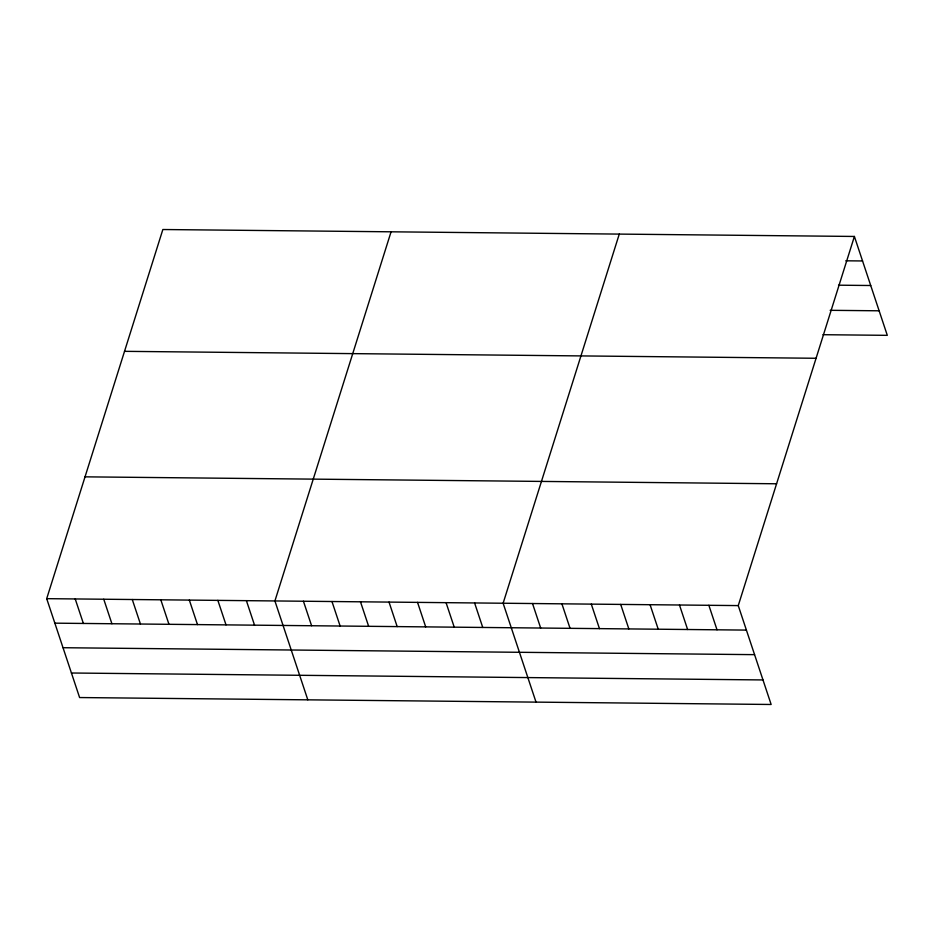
<?xml version="1.0" encoding="UTF-8"?>
<svg xmlns="http://www.w3.org/2000/svg" width="934" height="934" viewBox="0 0 934 934"><rect width="100%" height="100%" fill="white"/><g stroke="black" fill="none" stroke-linecap="round" stroke-linejoin="round"><path stroke-width="1.4" d="M854.4 236.454L738.257 605.594L771.145 704.481L79.6 697.546L46.7 598.659L162.855 229.519L854.4 236.454L887.3 335.341L822.924 334.699M391.066 231.807L274.911 600.947L307.811 699.835M619.277 234.095L503.122 603.236L536.023 702.123M845.76 260.796L862.561 260.96M838.534 285.185L870.721 285.512M830.151 310.31L879.139 310.8M124.526 351.336L816.071 358.271M85.029 476.842L776.586 483.777M46.7 598.659L738.257 605.594M54.849 623.165L746.406 630.1M63.022 647.717L754.567 654.652M71.428 673.005L762.985 679.94M708.859 605.302L717.02 629.808M679.473 604.999L687.622 629.516M650.076 604.707L658.236 629.224M620.69 604.415L628.839 628.921M591.292 604.123L599.453 628.629M561.906 603.819L570.055 628.337M532.52 603.527L540.669 628.045M474.6 602.944L482.75 627.461M446.067 602.663L454.228 627.169M417.545 602.372L425.694 626.889M389.023 602.091L397.172 626.597M360.489 601.8L368.65 626.317M331.967 601.519L340.116 626.025M303.433 601.227L311.594 625.745M246.389 600.655L254.538 625.173M217.855 600.375L226.016 624.881M189.333 600.083L197.483 624.601M160.811 599.803L168.961 624.309M132.278 599.511L140.439 624.029M103.756 599.231L111.905 623.737M75.222 598.939L83.383 623.457"/></g></svg>
